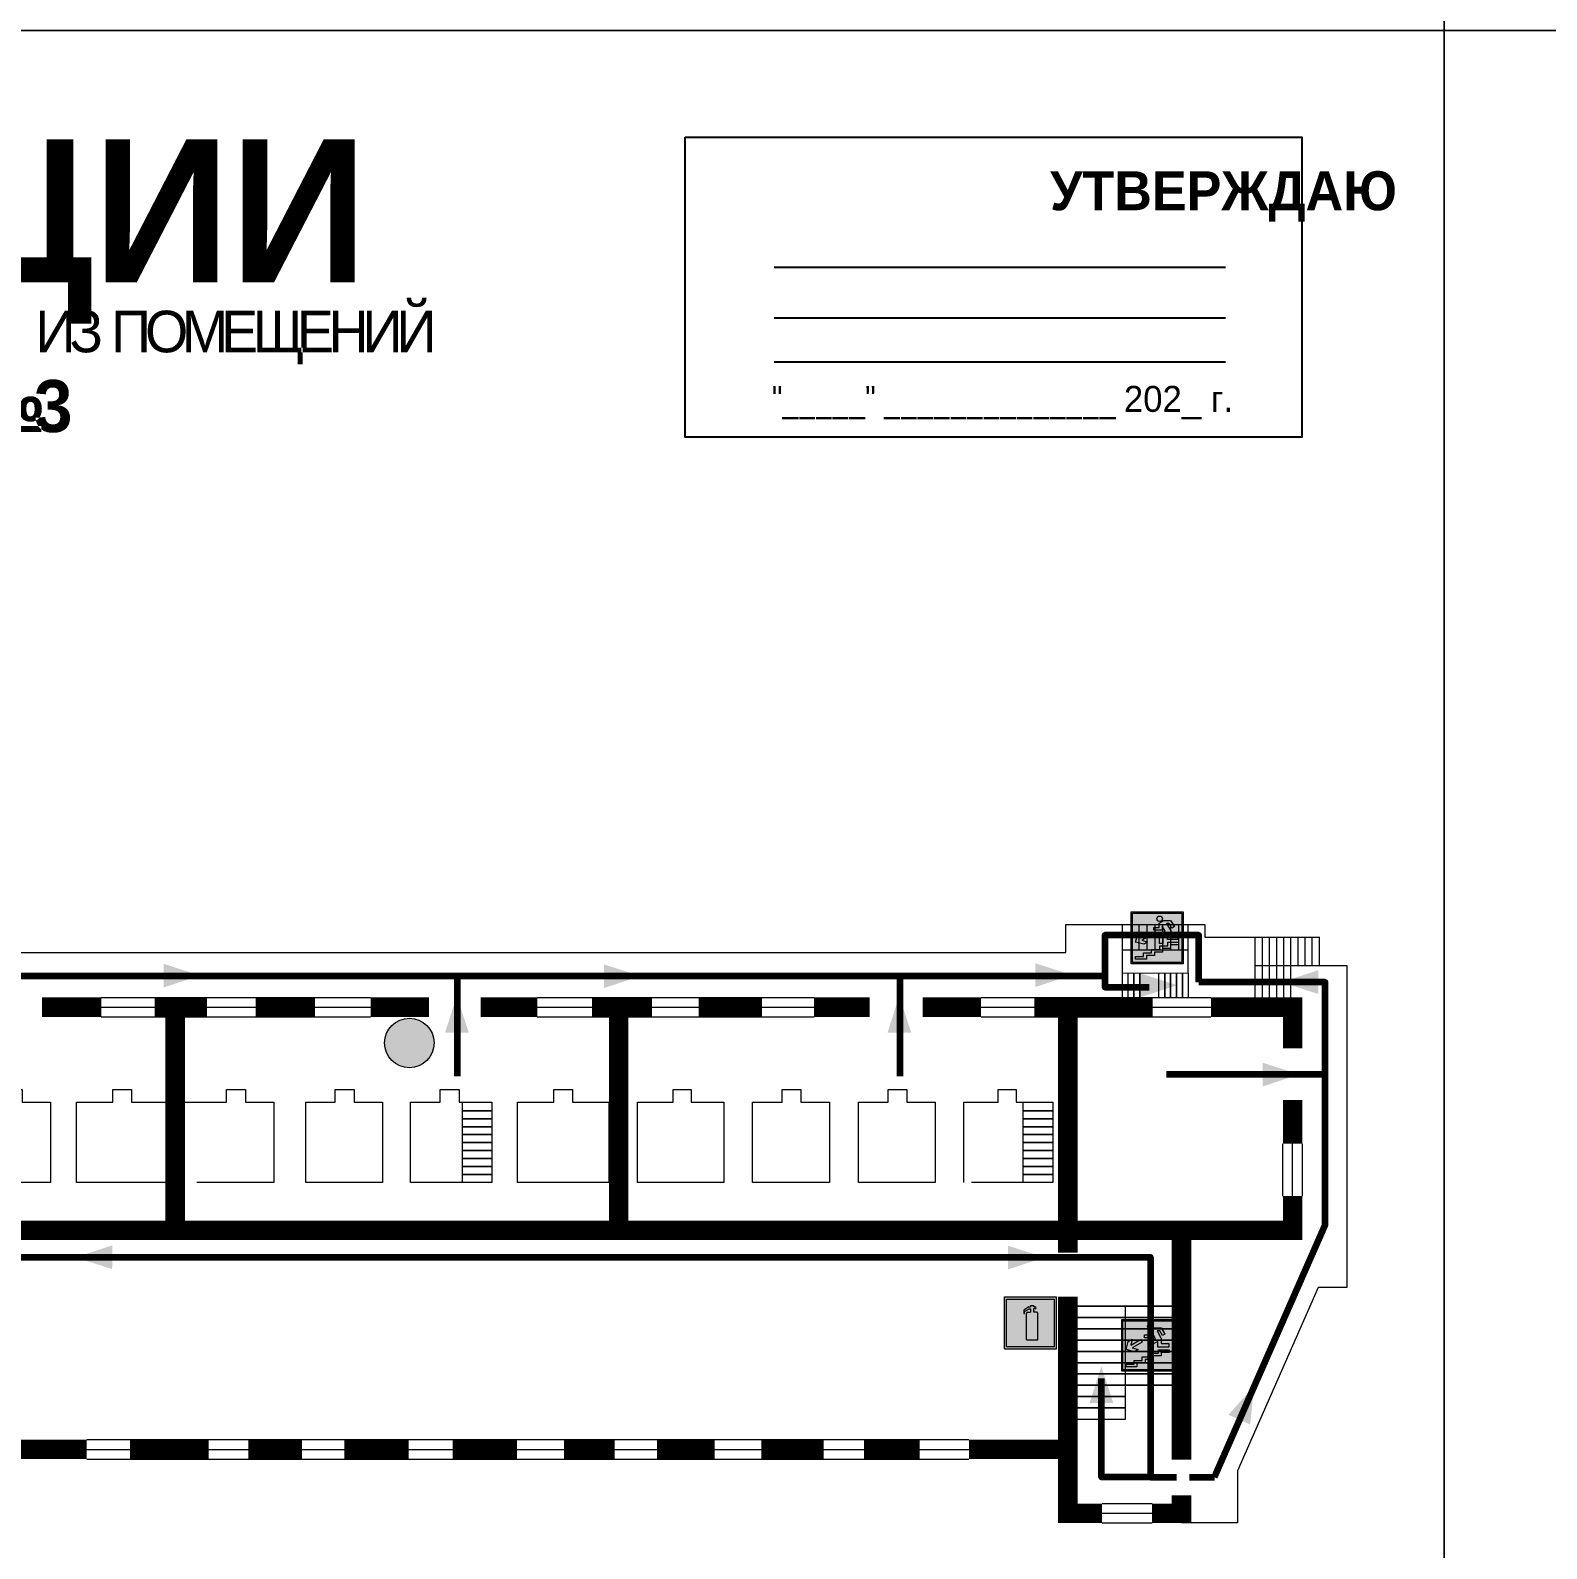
# Model space of a CAD drawing. Header units: millimetres. Extents: x 13810 to 67229, y 12374 to 21950.
# Drawn here: x 33169.7 to 33403.2, y 14312 to 14545.9 of the extents above; entities that cross this region are included whole.
import ezdxf

# ---------------------------------------------------------------- set-up
doc = ezdxf.new("R2010")
doc.units = ezdxf.units.MM
doc.linetypes.add('{ Wide Dash }', pattern=[12, 4, -2, 4, -2])
doc.layers.add('План_Штампы', color=7, linetype='Continuous')
doc.styles.add('обычный', font='arial.ttf')

# ---------------------------------------------------------------- blocks, each defined once
blk = doc.blocks.new('вниз 3')
at = {"lineweight": 0, "true_color": 0xffffff}
h = blk.add_hatch(color=7, dxfattribs=at)
h.dxf.hatch_style = 1
h.paths.add_polyline_path([(40997.5, -4475.69), (40997.25, -4475.28), (40995.76, -4476.15), (40995.97, -4475.23), (40995.39, -4475.56), (40995.05, -4476.83), (40996.33, -4477.17), (40996.91, -4476.83), (40996, -4476.55)], flags=0)
h.paths.add_polyline_path([(40999.81, -4473.95), (41000.22, -4473.95), (41000.64, -4474.67), (41001.03, -4474.43), (41000.46, -4473.49), (41000.42, -4473.49), (40999.43, -4473.49), (40998.68, -4473.92), (40998.68, -4474.57), (40997.88, -4474.57), (40997.88, -4475), (40999.14, -4475), (40999.14, -4474.43), (40999.14, -4474.38), (40999.59, -4475.15), (40998.72, -4475.67), (40998.72, -4477.06), (40999.24, -4477.06), (40999.24, -4475.96), (40999.95, -4475.56), (40999.95, -4476.43), (41001.61, -4476.43), (41001.61, -4475.88), (41000.47, -4475.88), (41000.47, -4475.12)], flags=0)
h.paths.add_polyline_path([(40999.2, -4473.24, 1), (40998.35, -4473.24, 1)], flags=0)
h.paths.add_polyline_path([(41000.46, -4477.26), (41001.69, -4477.26), (41001.69, -4476.84), (41000.03, -4476.84), (41000.03, -4477.39), (40998.78, -4477.39), (40998.78, -4477.95), (40997.53, -4477.95), (40997.53, -4478.5), (40996.29, -4478.5), (40996.29, -4479.06), (40995.05, -4479.06), (40995.05, -4479.48), (40995.29, -4479.48), (40996.72, -4479.48), (40996.72, -4478.92), (40997.97, -4478.92), (40997.97, -4478.36), (40999.2, -4478.36), (40999.2, -4477.81), (41000.46, -4477.81)], flags=0)
h.paths.add_polyline_path([(41002.37, -4472.17), (40994.37, -4472.17), (40994.37, -4480.17), (41002.37, -4480.17)])
h.paths.add_polyline_path([(41002.16, -4479.96), (40994.57, -4479.96), (40994.57, -4472.37), (41002.16, -4472.37)], flags=16)
h.paths.add_polyline_path([(41001.61, -4475.88), (41001.61, -4476.43), (40999.95, -4476.43), (40999.95, -4475.56), (40999.24, -4475.96), (40999.24, -4477.06), (40998.72, -4477.06), (40998.72, -4475.67), (40999.59, -4475.15), (40999.14, -4474.38), (40999.14, -4474.43), (40999.14, -4475), (40997.88, -4475), (40997.88, -4474.57), (40998.68, -4474.57), (40998.68, -4473.92), (40999.43, -4473.49), (41000.42, -4473.49), (41000.46, -4473.49), (41001.03, -4474.43), (41000.64, -4474.67), (41000.22, -4473.95), (40999.81, -4473.95), (41000.47, -4475.12), (41000.47, -4475.88)], flags=0)
h.paths.add_polyline_path([(41001.69, -4476.84), (41001.69, -4477.26), (41000.46, -4477.26), (41000.46, -4477.81), (40999.2, -4477.81), (40999.2, -4478.36), (40997.97, -4478.36), (40997.97, -4478.92), (40996.72, -4478.92), (40996.72, -4479.48), (40995.05, -4479.48), (40995.05, -4479.06), (40996.29, -4479.06), (40996.29, -4478.5), (40997.53, -4478.5), (40997.53, -4477.95), (40998.78, -4477.95), (40998.78, -4477.39), (41000.03, -4477.39), (41000.03, -4476.84)], flags=0)
h.paths.add_polyline_path([(40998.35, -4473.24, -1), (40999.2, -4473.24, -1)], flags=0)
h.paths.add_polyline_path([(40997.5, -4475.69), (40996, -4476.55), (40996.91, -4476.83), (40996.33, -4477.17), (40995.05, -4476.83), (40995.39, -4475.56), (40995.97, -4475.23), (40995.76, -4476.15), (40997.25, -4475.28)], flags=0)
at = {"lineweight": 0}
h = blk.add_hatch(color=126, dxfattribs=at)
h.dxf.hatch_style = 1
h.paths.add_polyline_path([(41002.16, -4472.37), (40994.57, -4472.37), (40994.57, -4479.96), (41002.16, -4479.96)])
h.paths.add_polyline_path([(40995.97, -4475.23), (40995.76, -4476.15), (40997.25, -4475.28), (40997.5, -4475.69), (40996, -4476.55), (40996.91, -4476.83), (40996.33, -4477.17), (40995.05, -4476.83), (40995.39, -4475.56)], flags=16)
h.paths.add_polyline_path([(40997.88, -4474.57), (40998.68, -4474.57), (40998.68, -4473.92), (40999.43, -4473.49), (41000.42, -4473.49), (41000.46, -4473.49), (41001.03, -4474.43), (41000.64, -4474.67), (41000.22, -4473.95), (40999.81, -4473.95), (41000.47, -4475.12), (41000.47, -4475.88), (41001.61, -4475.88), (41001.61, -4476.43), (40999.95, -4476.43), (40999.95, -4475.56), (40999.24, -4475.96), (40999.24, -4477.06), (40998.72, -4477.06), (40998.72, -4475.67), (40999.59, -4475.15), (40999.14, -4474.38), (40999.14, -4474.43), (40999.14, -4475), (40997.88, -4475)], flags=16)
h.paths.add_polyline_path([(40998.35, -4473.24, -1), (40999.2, -4473.24, -1)], flags=16)
h.paths.add_polyline_path([(40997.53, -4477.95), (40998.78, -4477.95), (40998.78, -4477.39), (41000.03, -4477.39), (41000.03, -4476.84), (41001.69, -4476.84), (41001.69, -4477.26), (41000.46, -4477.26), (41000.46, -4477.81), (40999.2, -4477.81), (40999.2, -4478.36), (40997.97, -4478.36), (40997.97, -4478.92), (40996.72, -4478.92), (40996.72, -4479.48), (40995.05, -4479.48), (40995.05, -4479.06), (40996.29, -4479.06), (40996.29, -4478.5), (40997.53, -4478.5)], flags=16)
at = {"lineweight": 0, "true_color": 0xffffff}
h = blk.add_hatch(color=7, dxfattribs=at)
h.dxf.hatch_style = 1
h.paths.add_polyline_path([(40999.2, -4473.24, 1), (40998.35, -4473.24, 1)])
h.paths.add_polyline_path([(40999.81, -4473.95), (41000.22, -4473.95), (41000.64, -4474.67), (41001.03, -4474.43), (41000.46, -4473.49), (41000.42, -4473.49), (40999.43, -4473.49), (40998.68, -4473.92), (40998.68, -4474.57), (40997.88, -4474.57), (40997.88, -4475), (40999.14, -4475), (40999.14, -4474.43), (40999.14, -4474.38), (40999.59, -4475.15), (40998.72, -4475.67), (40998.72, -4477.06), (40999.24, -4477.06), (40999.24, -4475.96), (40999.95, -4475.56), (40999.95, -4476.43), (41001.61, -4476.43), (41001.61, -4475.88), (41000.47, -4475.88), (41000.47, -4475.12)])
h.paths.add_polyline_path([(40999.2, -4477.81), (41000.46, -4477.81), (41000.46, -4477.26), (41001.69, -4477.26), (41001.69, -4476.84), (41000.03, -4476.84), (41000.03, -4477.39), (40998.78, -4477.39), (40998.78, -4477.95), (40997.53, -4477.95), (40997.53, -4478.5), (40996.29, -4478.5), (40996.29, -4479.06), (40995.05, -4479.06), (40995.05, -4479.48), (40995.29, -4479.48), (40996.72, -4479.48), (40996.72, -4478.92), (40997.97, -4478.92), (40997.97, -4478.36), (40999.2, -4478.36)])
h.paths.add_polyline_path([(40997.5, -4475.69), (40997.25, -4475.28), (40995.76, -4476.15), (40995.97, -4475.23), (40995.39, -4475.56), (40995.05, -4476.83), (40996.33, -4477.17), (40996.91, -4476.83), (40996, -4476.55)])
at = {"color": 126, "lineweight": 0}
for points in [[(40994.37, -4472.17), (41002.37, -4472.17), (41002.37, -4480.17), (40994.37, -4480.17)], [(40994.57, -4472.37), (41002.16, -4472.37), (41002.16, -4479.96), (40994.57, -4479.96)]]:
    blk.add_lwpolyline(points, close=True, dxfattribs=at)
for points in [[(40995.05, -4476.83), (40995.39, -4475.56), (40995.97, -4475.23), (40995.76, -4476.15), (40997.25, -4475.28), (40997.5, -4475.69), (40996, -4476.55), (40996.91, -4476.83), (40996.33, -4477.17), (40995.05, -4476.83)], [(40999.14, -4474.43), (40999.14, -4475), (40997.88, -4475), (40997.88, -4474.57), (40998.68, -4474.57), (40998.68, -4473.92), (40999.43, -4473.49), (41000.42, -4473.49), (41000.46, -4473.49), (41001.03, -4474.43), (41000.64, -4474.67), (41000.22, -4473.95), (40999.81, -4473.95), (41000.47, -4475.12), (41000.47, -4475.88), (41001.61, -4475.88), (41001.61, -4476.43), (40999.95, -4476.43), (40999.95, -4475.56), (40999.24, -4475.96), (40999.24, -4477.06), (40998.72, -4477.06), (40998.72, -4475.67), (40999.59, -4475.15), (40999.14, -4474.38), (40999.14, -4474.43)], [(40995.29, -4479.48), (40995.05, -4479.48), (40995.05, -4479.06), (40996.29, -4479.06), (40996.29, -4478.5), (40997.53, -4478.5), (40997.53, -4477.95), (40998.78, -4477.95), (40998.78, -4477.39), (41000.03, -4477.39), (41000.03, -4476.84), (41001.69, -4476.84), (41001.69, -4477.26), (41000.46, -4477.26), (41000.46, -4477.81), (40999.2, -4477.81), (40999.2, -4478.36), (40997.97, -4478.36), (40997.97, -4478.92), (40996.72, -4478.92), (40996.72, -4479.48), (40995.05, -4479.48)]]:
    blk.add_lwpolyline(points, dxfattribs=at)
blk.add_circle((40998.77, -4473.24), 0.426, dxfattribs=at)
blk = doc.blocks.new('A$C3AD82952')
at = {"true_color": 0xf5f5ff}
h = blk.add_hatch(color=7, dxfattribs=at)
h.dxf.hatch_style = 1
h.paths.add_polyline_path([(8.21, 8.73, 0.414214), (7.89, 9.05), (7.22, 9.05), (7.22, 9.92), (7.59, 9.92, 1), (7.57, 10.36), (7.22, 10.36), (7.22, 10.6), (6.43, 10.6), (6.43, 10.36), (6.01, 10.36), (4.74, 9.59), (4.74, 8.69), (4.98, 8.73), (4.98, 9.26), (6.12, 9.91), (6.43, 9.91), (6.43, 9.05), (5.76, 9.05, 0.414214), (5.44, 8.73), (5.44, 2.2), (8.21, 2.2)], flags=0)
h.paths.add_polyline_path([(12.8, 12.8), (0, 12.8), (0, 0), (12.8, 0)])
h.paths.add_polyline_path([(0.51, 12.29), (12.29, 12.29), (12.29, 0.51), (0.51, 0.51)], flags=16)
h.paths.add_polyline_path([(4.74, 9.59), (6.01, 10.36), (6.43, 10.36), (6.43, 10.6), (7.22, 10.6), (7.22, 10.36), (7.59, 10.36, -0.94586), (7.59, 9.92), (7.22, 9.92), (7.22, 9.05), (7.89, 9.05, -0.414214), (8.21, 8.73), (8.21, 2.2), (5.44, 2.2), (5.44, 8.73, -0.414214), (5.76, 9.05), (6.43, 9.05), (6.43, 9.91), (6.12, 9.91), (4.98, 9.26), (4.98, 8.73), (4.74, 8.69)], flags=0)
h = blk.add_hatch(color=242)
h.dxf.hatch_style = 1
h.paths.add_polyline_path([(12.29, 12.29), (0.51, 12.29), (0.51, 0.51), (12.29, 0.51)])
h.paths.add_polyline_path([(4.74, 8.69), (4.74, 9.59), (6.01, 10.36), (6.43, 10.36), (6.43, 10.6), (7.22, 10.6), (7.22, 10.36), (7.59, 10.36, -0.94586), (7.59, 9.92), (7.22, 9.92), (7.22, 9.05), (7.89, 9.05, -0.414214), (8.21, 8.73), (8.21, 2.2), (5.44, 2.2), (5.44, 8.73, -0.414214), (5.76, 9.05), (6.43, 9.05), (6.43, 9.91), (6.12, 9.91), (4.98, 9.26), (4.98, 8.73)], flags=16)
h = blk.add_hatch(color=7, dxfattribs=at)
h.dxf.hatch_style = 1
h.paths.add_polyline_path([(8.21, 8.73, 0.414214), (7.89, 9.05), (7.22, 9.05), (7.22, 9.92), (7.59, 9.92, 1), (7.57, 10.36), (7.22, 10.36), (7.22, 10.6), (6.43, 10.6), (6.43, 10.36), (6.01, 10.36), (4.74, 9.59), (4.74, 8.69), (4.98, 8.73), (4.98, 9.26), (6.12, 9.91), (6.43, 9.91), (6.43, 9.05), (5.76, 9.05, 0.414214), (5.44, 8.73), (5.44, 2.2), (8.21, 2.2)])
at = {"color": 242, "lineweight": 5}
for p, q in [((0, 0), (0, 12.8)), ((0, 12.8), (12.8, 12.8)), ((12.8, 0), (12.8, 12.8)), ((6.01, 10.36), (4.74, 9.59)), ((4.74, 9.59), (4.74, 8.69)), ((4.74, 8.69), (4.98, 8.73)), ((4.98, 9.26), (6.12, 9.91)), ((4.98, 8.73), (4.98, 9.26)), ((5.44, 2.2), (5.44, 8.73)), ((5.76, 9.05), (6.43, 9.05)), ((6.01, 10.36), (6.43, 10.36)), ((6.12, 9.91), (6.43, 9.91)), ((7.22, 10.6), (6.43, 10.6)), ((6.43, 10.6), (6.43, 10.36)), ((6.43, 9.91), (6.43, 9.05)), ((7.22, 10.36), (7.22, 10.6)), ((7.59, 10.36), (7.22, 10.36)), ((7.22, 9.05), (7.22, 9.92)), ((7.59, 9.92), (7.22, 9.92)), ((7.89, 9.05), (7.22, 9.05)), ((8.21, 2.2), (8.21, 8.73)), ((0, 0), (12.8, 0)), ((5.44, 2.2), (8.21, 2.2))]:
    blk.add_line(p, q, dxfattribs=at)
blk.add_lwpolyline([(0.51, 12.29), (12.29, 12.29), (12.29, 0.51), (0.51, 0.51)], close=True, dxfattribs=at)
for centre, radius, start, end in [((5.76, 8.73), 0.32, 90, 180), ((7.58, 10.14), 0.223, 273.1875, 86.8125), ((7.89, 8.73), 0.32, 0, 90)]:
    blk.add_arc(centre, radius, start, end, dxfattribs=at)
blk = doc.blocks.new('A$C7B8C2D5B')
at = {"lineweight": 0}
h = blk.add_hatch(color=5, dxfattribs=at)
h.dxf.hatch_style = 1
h.paths.add_polyline_path([(1.4, -3.02, 1), (-2.11, -3.02, 1)])
at = {"color": 5, "lineweight": 0}
blk.add_circle((-0.36, -3.02), 1.75, dxfattribs=at)

msp = doc.modelspace()

# ---------------------------------------------------------------- linework, layer by layer
at = {"color": 126, "lineweight": 0, "true_color": 0x008754}
for points in [[(32787.42, 14940.9), (33387.42, 14940.9), (33387.42, 14545.9), (32787.42, 14545.9)], [(32787.42, 14940.9), (33387.42, 14940.9), (33387.42, 14545.9), (32787.42, 14545.9)], [(32787.42, 14940.9), (33387.42, 14940.9), (33387.42, 14545.9), (32787.42, 14545.9)], [(32787.42, 14940.9), (33387.42, 14940.9), (33387.42, 14545.9), (32787.42, 14545.9)], [(33387.42, 14940.9), (33987.42, 14940.9), (33987.42, 14545.9), (33387.42, 14545.9)], [(32787.42, 14545.9), (33387.42, 14545.9), (33387.42, 14150.9), (32787.42, 14150.9)], [(32787.42, 14545.9), (33387.42, 14545.9), (33387.42, 14150.9), (32787.42, 14150.9)], [(32787.42, 14545.9), (33387.42, 14545.9), (33387.42, 14150.9), (32787.42, 14150.9)], [(32787.42, 14545.9), (33387.42, 14545.9), (33387.42, 14150.9), (32787.42, 14150.9)], [(33387.42, 14545.9), (33987.42, 14545.9), (33987.42, 14150.9), (33387.42, 14150.9)], [(33387.42, 14545.9), (33987.42, 14545.9), (33987.42, 14150.9), (33387.42, 14150.9)], [(33387.42, 14545.9), (33987.42, 14545.9), (33987.42, 14150.9), (33387.42, 14150.9)], [(33387.42, 14545.9), (33987.42, 14545.9), (33987.42, 14150.9), (33387.42, 14150.9)]]:
    msp.add_lwpolyline(points, close=True, dxfattribs=at)
msp.add_lwpolyline([(33270.51, 14529.44), (33365.51, 14529.44), (33365.51, 14483.24), (33270.51, 14483.24)], close=True)
for points in [[(33284.26, 14509.4), (33353.78, 14509.4)], [(33284.26, 14501.63), (33353.78, 14501.63)], [(33284.26, 14494.85), (33353.78, 14494.85)]]:
    msp.add_lwpolyline(points)
at = {"lineweight": 0}
for points in [[(32944.88, 14395.45), (32944.88, 14403.88), (33329.15, 14403.88), (33329.15, 14408.18), (33350.6, 14408.18), (33350.6, 14406.25), (33368.23, 14406.25)], [(33337.9, 14396.94), (33337.9, 14408.18)], [(33339.24, 14404.29), (33339.24, 14408.18)], [(33340.46, 14404.29), (33340.46, 14408.18)], [(33340.46, 14404.29), (33340.46, 14408.18)], [(33341.68, 14404.29), (33341.68, 14408.18)], [(33341.68, 14404.29), (33341.68, 14408.18)], [(33342.9, 14404.29), (33342.9, 14408.18)], [(33342.9, 14404.29), (33342.9, 14408.18)], [(33344.12, 14404.29), (33344.12, 14408.18)], [(33344.12, 14404.29), (33344.12, 14408.18)], [(33345.34, 14404.29), (33345.34, 14408.18)], [(33345.34, 14404.29), (33345.34, 14408.18)], [(33346.56, 14404.29), (33346.56, 14408.18)], [(33346.56, 14404.29), (33346.56, 14408.18)], [(33348.03, 14400.7), (33348.03, 14408.18)], [(33358.35, 14396.94), (33358.35, 14406.25)], [(33359.45, 14396.94), (33359.45, 14406.25)], [(33359.45, 14396.94), (33359.45, 14406.25)], [(33360.55, 14396.94), (33360.55, 14406.25)], [(33360.55, 14396.94), (33360.55, 14406.25)], [(33361.64, 14396.94), (33361.64, 14406.25)], [(33361.64, 14396.94), (33361.64, 14406.25)], [(33362.74, 14396.94), (33362.74, 14406.25)], [(33362.74, 14396.94), (33362.74, 14406.25)], [(33363.84, 14396.94), (33363.84, 14406.25)], [(33363.84, 14396.94), (33363.84, 14406.25)], [(33364.94, 14401.89), (33364.94, 14406.25)], [(33364.94, 14401.89), (33364.94, 14406.25)], [(33366.04, 14401.89), (33366.04, 14406.25)], [(33366.04, 14401.89), (33366.04, 14406.25)], [(33366.04, 14401.89), (33366.04, 14406.25)], [(33367.13, 14401.89), (33367.13, 14406.25)], [(33367.13, 14401.89), (33367.13, 14406.25)], [(33367.13, 14401.89), (33367.13, 14406.25)], [(33368.23, 14401.89), (33368.23, 14406.25)], [(33337.9, 14404.29), (33348.03, 14404.29)], [(33337.9, 14400.72), (33348.03, 14400.7)], [(33338.76, 14396.94), (33338.76, 14400.72)], [(33339.66, 14400.72), (33339.66, 14396.94)], [(33339.66, 14396.94), (33339.66, 14400.72)], [(33340.57, 14400.72), (33340.57, 14396.94)], [(33340.57, 14396.94), (33340.57, 14400.72)], [(33343.5, 14396.93), (33343.5, 14400.7)], [(33344.41, 14400.7), (33344.41, 14396.93)], [(33344.41, 14396.93), (33344.41, 14400.7)], [(33345.31, 14400.7), (33345.31, 14396.93)], [(33345.31, 14396.93), (33345.31, 14400.7)], [(33346.22, 14400.7), (33346.22, 14396.93)], [(33346.22, 14396.93), (33346.22, 14400.7)], [(33358.35, 14401.89), (33372.47, 14401.89), (33372.47, 14352.25), (33368.03, 14352.25), (33355.59, 14324.01), (33355.59, 14316), (33346.99, 14316)], [(33347.13, 14400.7), (33347.13, 14396.93)], [(33347.13, 14396.93), (33347.13, 14400.7)], [(33348.03, 14400.7), (33348.03, 14396.93)], [(33180.59, 14396.94), (33222.08, 14396.94)], [(33247.74, 14396.94), (33290.4, 14396.94)], [(33316.12, 14396.94), (33351.52, 14396.94)], [(33180.59, 14395.44), (33222.08, 14395.44)], [(33180.59, 14393.94), (33222.08, 14393.94)], [(33247.74, 14395.44), (33290.4, 14395.45)], [(33247.74, 14393.94), (33290.4, 14393.94)], [(33316.12, 14395.44), (33351.52, 14395.45)], [(33316.12, 14393.94), (33351.52, 14393.94)], [(33160.93, 14368.45), (33160.93, 14380.83), (33165.49, 14380.83), (33165.49, 14382.78), (33168.4, 14382.78), (33168.4, 14380.83), (33172.76, 14380.83), (33172.76, 14368.45), (33160.93, 14368.45)], [(33176.78, 14368.45), (33176.78, 14380.83), (33182.36, 14380.83), (33182.36, 14382.78), (33185.25, 14382.78), (33185.25, 14380.83), (33190.85, 14380.83), (33190.85, 14368.45), (33176.78, 14368.45)], [(33192.07, 14368.45), (33192.07, 14380.83), (33199.9, 14380.83), (33199.9, 14382.78), (33202.8, 14382.78), (33202.8, 14380.83), (33207.16, 14380.83), (33207.16, 14368.45), (33195.33, 14368.45)], [(33212.09, 14368.45), (33212.09, 14380.83), (33216.65, 14380.83), (33216.65, 14382.78), (33219.56, 14382.78), (33219.56, 14380.83), (33223.92, 14380.83), (33223.92, 14368.45), (33212.09, 14368.45)], [(33228.24, 14368.45), (33228.24, 14380.83), (33232.81, 14380.83), (33232.81, 14382.78), (33235.71, 14382.78), (33235.71, 14380.83), (33236.18, 14380.83), (33236.18, 14368.45), (33228.24, 14368.45)], [(33244.71, 14368.45), (33244.71, 14380.83), (33250.29, 14380.83), (33250.29, 14382.78), (33253.18, 14382.78), (33253.18, 14380.83), (33258.78, 14380.83), (33258.78, 14368.45), (33244.71, 14368.45)], [(33263.17, 14368.45), (33263.17, 14380.83), (33268.68, 14380.83), (33268.68, 14382.78), (33271.44, 14382.78), (33271.44, 14380.83), (33276.47, 14380.83), (33276.47, 14368.45), (33263.17, 14368.45)], [(33280.9, 14368.45), (33280.9, 14380.83), (33285.47, 14380.83), (33285.47, 14382.78), (33288.37, 14382.78), (33288.37, 14380.83), (33292.74, 14380.83), (33292.74, 14368.45), (33280.9, 14368.45)], [(33297.22, 14368.45), (33297.22, 14380.83), (33301.78, 14380.83), (33301.78, 14382.78), (33304.69, 14382.78), (33304.69, 14380.83), (33309.05, 14380.83), (33309.05, 14368.45), (33297.22, 14368.45)], [(33313.43, 14368.45), (33313.43, 14380.83), (33318.75, 14380.83), (33318.75, 14382.78), (33321.51, 14382.78), (33321.51, 14380.83), (33322.56, 14380.83), (33322.56, 14368.45), (33314.63, 14368.45)], [(33236.18, 14380.83), (33240.75, 14380.83)], [(33236.18, 14379.49), (33240.75, 14379.49)], [(33240.75, 14379.49), (33236.18, 14379.49)], [(33240.75, 14380.83), (33240.75, 14368.45)], [(33322.56, 14380.83), (33327.14, 14380.83)], [(33322.56, 14379.49), (33327.14, 14379.49)], [(33327.14, 14379.49), (33322.56, 14379.49)], [(33327.14, 14380.83), (33327.14, 14368.45)], [(33236.18, 14378.26), (33240.75, 14378.26)], [(33240.75, 14378.26), (33236.18, 14378.26)], [(33236.18, 14377.04), (33240.75, 14377.04)], [(33240.75, 14377.04), (33236.18, 14377.04)], [(33322.56, 14378.26), (33327.14, 14378.26)], [(33327.14, 14378.26), (33322.56, 14378.26)], [(33322.56, 14377.04), (33327.14, 14377.04)], [(33327.14, 14377.04), (33322.56, 14377.04)], [(33236.18, 14375.81), (33240.75, 14375.81)], [(33240.75, 14375.81), (33236.18, 14375.81)], [(33236.18, 14374.58), (33240.75, 14374.58)], [(33240.75, 14374.58), (33236.18, 14374.58)], [(33322.56, 14375.81), (33327.14, 14375.81)], [(33327.14, 14375.81), (33322.56, 14375.81)], [(33322.56, 14374.58), (33327.14, 14374.58)], [(33327.14, 14374.58), (33322.56, 14374.58)], [(33236.18, 14373.36), (33240.75, 14373.36)], [(33240.75, 14373.36), (33236.18, 14373.36)], [(33322.56, 14373.36), (33327.14, 14373.36)], [(33327.14, 14373.36), (33322.56, 14373.36)], [(33362.6, 14366.35), (33362.6, 14374.4)], [(33364.1, 14366.35), (33364.1, 14374.4)], [(33365.6, 14366.35), (33365.6, 14374.4)], [(33236.18, 14372.13), (33240.75, 14372.13)], [(33240.75, 14372.13), (33236.18, 14372.13)], [(33236.18, 14370.91), (33240.75, 14370.91)], [(33240.75, 14370.91), (33236.18, 14370.91)], [(33322.56, 14372.13), (33327.14, 14372.13)], [(33327.14, 14372.13), (33322.56, 14372.13)], [(33322.56, 14370.91), (33327.14, 14370.91)], [(33327.14, 14370.91), (33322.56, 14370.91)], [(33236.18, 14369.68), (33240.75, 14369.68)], [(33240.75, 14369.68), (33236.18, 14369.68)], [(33240.75, 14368.45), (33236.18, 14368.45)], [(33322.56, 14369.68), (33327.14, 14369.68)], [(33327.14, 14369.68), (33322.56, 14369.68)], [(33327.14, 14368.45), (33322.56, 14368.45)], [(33346.99, 14349.39), (33329.47, 14349.39)], [(33329.47, 14349.39), (33346.99, 14349.39)], [(33338.37, 14331.99), (33338.37, 14349.39)], [(33346.99, 14347.65), (33329.47, 14347.65)], [(33329.47, 14347.65), (33346.99, 14347.65)], [(33346.99, 14347.65), (33329.47, 14347.65)], [(33329.47, 14347.65), (33346.99, 14347.65)], [(33346.99, 14345.91), (33329.47, 14345.91)], [(33329.47, 14345.91), (33346.99, 14345.91)], [(33346.99, 14345.91), (33329.47, 14345.91)], [(33329.47, 14345.91), (33346.99, 14345.91)], [(33346.99, 14344.17), (33329.47, 14344.17)], [(33329.47, 14344.17), (33346.99, 14344.17)], [(33346.99, 14344.17), (33329.47, 14344.17)], [(33329.47, 14344.17), (33346.99, 14344.17)], [(33346.99, 14342.43), (33329.47, 14342.43)], [(33329.47, 14342.43), (33346.99, 14342.43)], [(33346.99, 14342.43), (33329.47, 14342.43)], [(33329.47, 14342.43), (33346.99, 14342.43)], [(33346.99, 14340.69), (33329.47, 14340.69)], [(33329.47, 14340.69), (33346.99, 14340.69)], [(33346.99, 14340.69), (33329.47, 14340.69)], [(33329.47, 14340.69), (33346.99, 14340.69)], [(33346.99, 14338.95), (33329.47, 14338.95)], [(33329.47, 14338.95), (33346.99, 14338.95)], [(33346.99, 14338.95), (33329.47, 14338.95)], [(33329.47, 14338.95), (33346.99, 14338.95)], [(33346.99, 14337.21), (33329.47, 14337.21)], [(33329.47, 14337.21), (33346.99, 14337.21)], [(33338.37, 14335.47), (33329.47, 14335.47)], [(33329.47, 14335.47), (33338.37, 14335.47)], [(33338.37, 14333.73), (33329.47, 14333.73)], [(33329.47, 14333.73), (33338.37, 14333.73)], [(33329.47, 14331.99), (33338.37, 14331.99)], [(33178.36, 14328.84), (33314.25, 14328.84)], [(33178.36, 14327.34), (33314.25, 14327.34)], [(33178.36, 14325.84), (33314.25, 14325.84)], [(33334.75, 14319), (33342.46, 14319)], [(33334.75, 14317.5), (33342.46, 14317.5)], [(33334.75, 14316), (33342.46, 14316)]]:
    msp.add_lwpolyline(points, dxfattribs=at)
at = {"color": 126, "lineweight": 100, "true_color": 0x008754}
for points in [[(33349.67, 14399.31), (33349.67, 14406.54), (33335.19, 14406.54), (33335.19, 14398.54), (33342.02, 14398.54)], [(32982.68, 14384.32), (32982.68, 14400.29), (33335.19, 14400.29)], [(33235.44, 14400.29), (33235.44, 14384.8)], [(33303.59, 14400.29), (33303.59, 14384.8)], [(33352.08, 14323.07), (33369.13, 14361.86), (33369.13, 14399.31), (33349.67, 14399.31)], [(33369.13, 14385.08), (33344.67, 14385.08)], [(33161.94, 14356.93), (33342.22, 14356.93), (33342.22, 14323.07), (33334.64, 14323.07), (33334.64, 14338.23)]]:
    msp.add_lwpolyline(points, dxfattribs=at)
at = {"lineweight": 0, "const_width": 3}
for points in [[(33180.59, 14395.45), (33171.48, 14395.45)], [(33196.89, 14395.45), (33188.84, 14395.45)], [(33191.99, 14395.45), (33191.99, 14361.08)], [(33213.51, 14395.45), (33204.4, 14395.45)], [(33231.08, 14395.45), (33222.08, 14395.45)], [(33247.74, 14395.45), (33239.06, 14395.45)], [(33265.42, 14395.45), (33256.21, 14395.45)], [(33260.28, 14395.45), (33260.28, 14361.08)], [(33282.35, 14395.45), (33272.62, 14395.45)], [(33298.97, 14395.45), (33290.4, 14395.45)], [(33316.12, 14395.45), (33307.12, 14395.45)], [(33342.52, 14395.45), (33324.32, 14395.45)], [(33329.47, 14395.45), (33329.47, 14357.61)], [(33364.1, 14389.1), (33364.1, 14395.45), (33351.52, 14395.45)], [(33364.1, 14374.4), (33364.1, 14381.17)], [(33364.1, 14366.35), (33364.1, 14361.08), (32954.46, 14361.08)], [(33346.99, 14325.73), (33346.99, 14361.08)], [(33329.47, 14327.34), (33329.47, 14350.84)], [(33163.8, 14327.34), (33178.36, 14327.34)], [(33185.01, 14327.34), (33197.15, 14327.34)], [(33203.27, 14327.34), (33211.5, 14327.34)], [(33218.05, 14327.34), (33227.97, 14327.34)], [(33234.72, 14327.34), (33244.65, 14327.34)], [(33251.87, 14327.34), (33259.68, 14327.34)], [(33266.22, 14327.34), (33275.09, 14327.34)], [(33282.27, 14327.34), (33291.87, 14327.34)], [(33298.1, 14327.34), (33306.65, 14327.34)], [(33314.25, 14327.34), (33329.47, 14327.34), (33329.47, 14317.5), (33334.75, 14317.5)], [(33342.46, 14317.5), (33346.99, 14317.5), (33346.99, 14320.24)]]:
    msp.add_lwpolyline(points, dxfattribs=at)
at = {"color": 126, "linetype": '{ Wide Dash }', "lineweight": 100, "true_color": 0x008754}
msp.add_lwpolyline([(33342.22, 14323.07), (33352.08, 14323.07)], dxfattribs=at)
at = {"layer": 'План_Штампы', "color": 126, "true_color": 0x008754}
for points in [[(33190.19, 14398.47), (33190.2, 14402.13), (33195.82, 14400.32)], [(33258.01, 14398.38), (33258.01, 14402.04), (33263.63, 14400.23)], [(33324.45, 14398.55), (33324.46, 14402.21), (33330.08, 14400.4)], [(33340.68, 14396.98), (33340.69, 14400.65), (33346.31, 14398.84)], [(33368.04, 14401.14), (33368.03, 14397.48), (33362.41, 14399.29)], [(33237.21, 14391.51), (33233.55, 14391.52), (33235.36, 14397.14)], [(33305.36, 14391.51), (33301.7, 14391.52), (33303.51, 14397.14)], [(33359.47, 14383.23), (33359.47, 14386.89), (33365.09, 14385.08)], [(33182.29, 14358.76), (33182.28, 14355.1), (33176.66, 14356.91)], [(33320.25, 14355.04), (33320.25, 14358.71), (33325.87, 14356.9)], [(33336.48, 14334.47), (33332.82, 14334.47), (33334.63, 14340.1)], [(33357.56, 14331.17), (33354.21, 14332.66), (33358.14, 14337.07)]]:
    msp.add_solid(points, dxfattribs=at)

# ---------------------------------------------------------------- block references
at = {"color": 126, "true_color": 0x008754}
for p in [(-7655.15, 18882.3), (-7656.6, 18819.53)]:
    msp.add_blockref('вниз 3', p, dxfattribs=at)
for name, p, xscale, yscale, zscale in [('A$C7B8C2D5B', (33228.84, 14396.51), 2.177419353276491, 2.177419353276491, 2.177419353276491), ('A$C3AD82952', (33319.71, 14342.81), 0.625, 0.625, 0.625)]:
    msp.add_blockref(name, p, dxfattribs=dict(xscale=xscale, yscale=yscale, zscale=zscale))

# ---------------------------------------------------------------- texts
at = {"lineweight": 0, "style": 'обычный'}
for s, insert, char_height, width, attachment_point in [('{\\fProxima Nova Rg|b1|i0|c204|p2;ПЛАН ЭВАКУАЦИИ}', (32944.44, 14529.11), 22, 493.8901, 1), ('\\pi-18,l18,t18;{\\fProxima Nova Rg|b1|i0|c204|p2;УТВЕРЖДАЮ\\H1.1997x; }', (33353.45, 14520.32), 6, 126.6484, 5), ('{\\fArial Narrow|b0|i0|c204|p34;"_____" ______________ \\fProxima Nova Rg|b0|i0|c204|p2;202_ г. }', (33319.41, 14488.56), 4, 78.6503, 5)]:
    msp.add_mtext(s, dxfattribs=dict(at, insert=insert, char_height=char_height, width=width, attachment_point=attachment_point))
at = {"color": 0, "lineweight": 0, "insert": (33093.83, 14497.32), "char_height": 8, "width": 449.2158, "attachment_point": 5, "style": 'обычный'}
msp.add_mtext('{\\fArial Black|b1|i0|c204|p34;\\H2x;\\T0.85;  \\fArial Narrow|b0|i0|c204|p34;\\H0.8x;\\W0.9;\\P\\fProxima Nova Rg|b0|i0|c204|p2;\\H0.5x;\\W1;\\C256;ПРИ ПОЖАРЕ  ИЛИ ДРУГИХ ЧРЕЗВЫЧАЙНЫХ СИТУАЦИЯХ  ИЗ ПОМЕЩЕНИЙ \\fProxima Nova Rg|b1|i0|c204|p2;\\H1.25x;\\P ОКН  ЦЭН:  ЗДАНИЕ ПЕРЕДЕЛА №3\\P2 ЭТАЖ}', dxfattribs=at)

doc.saveas('drawing.dxf')
